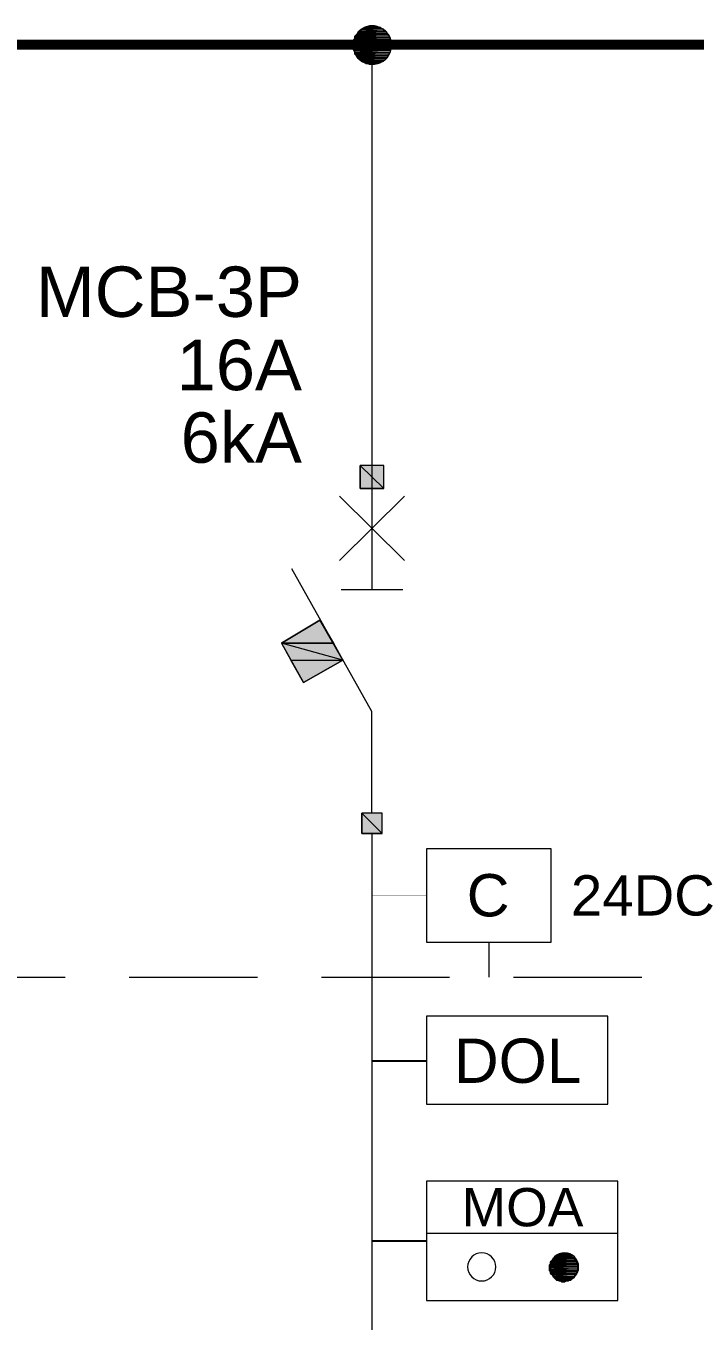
# Model space of a CAD drawing. Header units: millimetres. Extents: x -33055 to 42243, y -56860 to 24450.
# Drawn here: x -2890 to 428, y 8545 to 14967 of the extents above; entities that cross this region are included whole.
import ezdxf
from ezdxf.enums import TextEntityAlignment as Align

# ---------------------------------------------------------------- set-up
doc = ezdxf.new("R2010")
doc.units = ezdxf.units.MM
for name, color, linetype in [('E-BUSBAR', 7, 'Continuous'), ('E-CTRL', 7, 'Continuous'), ('E-LEADER', 7, 'Continuous'), ('E-SLD', 7, 'Continuous'), ('E-TEXT', 7, 'Continuous')]:
    doc.layers.add(name, color=color, linetype=linetype)
doc.styles.add('ARIAL', font='arial.ttf')

msp = doc.modelspace()

# ---------------------------------------------------------------- hatches: boundary and pattern name
at = {"layer": 'E-SLD'}
h = msp.add_hatch(color=7, dxfattribs=at)
h.dxf.hatch_style = 1
h.paths.add_polyline_path([(-1161.4, 14967), (-1186.8, 14967), (-1148.7, 14962.8), (-1161.4, 14967)])
h.paths.add_polyline_path([(-1186.8, 14967), (-1148.7, 14962.8), (-1191.1, 14962.8), (-1186.8, 14967)])
h = msp.add_hatch(color=7, dxfattribs=at)
h.dxf.hatch_style = 1
h.paths.add_polyline_path([(-1169.9, 14967), (-1161.4, 14967), (-1186.8, 14967), (-1169.9, 14967)])
h = msp.add_hatch(color=7, dxfattribs=at)
h.dxf.hatch_style = 1
h.paths.add_polyline_path([(-1081, 14899.3), (-1263, 14899.3), (-1081, 14890.8), (-1081, 14899.3)])
h.paths.add_polyline_path([(-1263, 14899.3), (-1081, 14890.8), (-1267.3, 14890.8), (-1263, 14899.3)])
h = msp.add_hatch(color=7, dxfattribs=at)
h.dxf.hatch_style = 1
h.paths.add_polyline_path([(-1085.2, 14907.8), (-1258.8, 14907.8), (-1081, 14899.3), (-1085.2, 14907.8)])
h.paths.add_polyline_path([(-1258.8, 14907.8), (-1081, 14899.3), (-1263, 14899.3), (-1258.8, 14907.8)])
h = msp.add_hatch(color=7, dxfattribs=at)
h.dxf.hatch_style = 1
h.paths.add_polyline_path([(-1093.7, 14924.7), (-1250.3, 14924.7), (-1089.5, 14916.2), (-1093.7, 14924.7)])
h.paths.add_polyline_path([(-1250.3, 14924.7), (-1089.5, 14916.2), (-1258.8, 14916.2), (-1250.3, 14924.7)])
h = msp.add_hatch(color=7, dxfattribs=at)
h.dxf.hatch_style = 1
h.paths.add_polyline_path([(-1089.5, 14916.2), (-1258.8, 14916.2), (-1085.2, 14907.8), (-1089.5, 14916.2)])
h.paths.add_polyline_path([(-1258.8, 14916.2), (-1085.2, 14907.8), (-1258.8, 14907.8), (-1258.8, 14916.2)])
h = msp.add_hatch(color=7, dxfattribs=at)
h.dxf.hatch_style = 1
h.paths.add_polyline_path([(-1097.9, 14928.9), (-1246.1, 14928.9), (-1093.7, 14924.7), (-1097.9, 14928.9)])
h.paths.add_polyline_path([(-1246.1, 14928.9), (-1093.7, 14924.7), (-1250.3, 14924.7), (-1246.1, 14928.9)])
h = msp.add_hatch(color=7, dxfattribs=at)
h.dxf.hatch_style = 1
h.paths.add_polyline_path([(-1102.2, 14937.4), (-1241.9, 14937.4), (-1097.9, 14928.9), (-1102.2, 14937.4)])
h.paths.add_polyline_path([(-1241.9, 14937.4), (-1097.9, 14928.9), (-1246.1, 14928.9), (-1241.9, 14937.4)])
h = msp.add_hatch(color=7, dxfattribs=at)
h.dxf.hatch_style = 1
h.paths.add_polyline_path([(-1110.6, 14941.6), (-1233.4, 14941.6), (-1102.2, 14937.4), (-1110.6, 14941.6)])
h.paths.add_polyline_path([(-1233.4, 14941.6), (-1102.2, 14937.4), (-1241.9, 14937.4), (-1233.4, 14941.6)])
h = msp.add_hatch(color=7, dxfattribs=at)
h.dxf.hatch_style = 1
h.paths.add_polyline_path([(-1119.1, 14950.1), (-1224.9, 14950.1), (-1110.6, 14941.6), (-1119.1, 14950.1)])
h.paths.add_polyline_path([(-1224.9, 14950.1), (-1110.6, 14941.6), (-1233.4, 14941.6), (-1224.9, 14950.1)])
h = msp.add_hatch(color=7, dxfattribs=at)
h.dxf.hatch_style = 1
h.paths.add_polyline_path([(-1127.6, 14954.3), (-1220.7, 14954.3), (-1119.1, 14950.1), (-1127.6, 14954.3)])
h.paths.add_polyline_path([(-1220.7, 14954.3), (-1119.1, 14950.1), (-1224.9, 14950.1), (-1220.7, 14954.3)])
h = msp.add_hatch(color=7, dxfattribs=at)
h.dxf.hatch_style = 1
h.paths.add_polyline_path([(-1131.8, 14958.6), (-1212.2, 14958.6), (-1127.6, 14954.3), (-1131.8, 14958.6)])
h.paths.add_polyline_path([(-1212.2, 14958.6), (-1127.6, 14954.3), (-1220.7, 14954.3), (-1212.2, 14958.6)])
h = msp.add_hatch(color=7, dxfattribs=at)
h.dxf.hatch_style = 1
h.paths.add_polyline_path([(-1144.5, 14962.8), (-1203.8, 14962.8), (-1131.8, 14958.6), (-1144.5, 14962.8)])
h.paths.add_polyline_path([(-1203.8, 14962.8), (-1131.8, 14958.6), (-1212.2, 14958.6), (-1203.8, 14962.8)])
h = msp.add_hatch(color=7, dxfattribs=at)
h.dxf.hatch_style = 1
h.paths.add_polyline_path([(-1148.7, 14962.8), (-1191.1, 14962.8), (-1144.5, 14962.8), (-1148.7, 14962.8)])
h.paths.add_polyline_path([(-1191.1, 14962.8), (-1144.5, 14962.8), (-1203.8, 14962.8), (-1191.1, 14962.8)])
h = msp.add_hatch(color=7, dxfattribs=at)
h.dxf.hatch_style = 1
h.paths.add_polyline_path([(-1081, 14890.8), (-1267.3, 14890.8), (-1076.8, 14882.4), (-1081, 14890.8)])
h.paths.add_polyline_path([(-1267.3, 14890.8), (-1076.8, 14882.4), (-1267.3, 14882.4), (-1267.3, 14890.8)])
h = msp.add_hatch(color=7, dxfattribs=at)
h.dxf.hatch_style = 1
h.paths.add_polyline_path([(-1076.8, 14882.4), (-1267.3, 14882.4), (-1076.8, 14869.7), (-1076.8, 14882.4)])
h.paths.add_polyline_path([(-1267.3, 14882.4), (-1076.8, 14869.7), (-1267.3, 14869.7), (-1267.3, 14882.4)])
h = msp.add_hatch(color=7, dxfattribs=at)
h.dxf.hatch_style = 1
h.paths.add_polyline_path([(-1076.8, 14869.7), (-1267.3, 14869.7), (-1076.8, 14861.2), (-1076.8, 14869.7)])
h.paths.add_polyline_path([(-1267.3, 14869.7), (-1076.8, 14861.2), (-1267.3, 14861.2), (-1267.3, 14869.7)])
h = msp.add_hatch(color=7, dxfattribs=at)
h.dxf.hatch_style = 1
h.paths.add_polyline_path([(-1076.8, 14861.2), (-1267.3, 14861.2), (-1081, 14852.7), (-1076.8, 14861.2)])
h.paths.add_polyline_path([(-1267.3, 14861.2), (-1081, 14852.7), (-1267.3, 14852.7), (-1267.3, 14861.2)])
h = msp.add_hatch(color=7, dxfattribs=at)
h.dxf.hatch_style = 1
h.paths.add_polyline_path([(-1081, 14852.7), (-1267.3, 14852.7), (-1081, 14844.3), (-1081, 14852.7)])
h.paths.add_polyline_path([(-1267.3, 14852.7), (-1081, 14844.3), (-1263, 14844.3), (-1267.3, 14852.7)])
h = msp.add_hatch(color=7, dxfattribs=at)
h.dxf.hatch_style = 1
h.paths.add_polyline_path([(-1081, 14844.3), (-1263, 14844.3), (-1085.2, 14835.8), (-1081, 14844.3)])
h.paths.add_polyline_path([(-1263, 14844.3), (-1085.2, 14835.8), (-1258.8, 14835.8), (-1263, 14844.3)])
h = msp.add_hatch(color=7, dxfattribs=at)
h.dxf.hatch_style = 1
h.paths.add_polyline_path([(-1085.2, 14835.8), (-1258.8, 14835.8), (-1089.5, 14827.3), (-1085.2, 14835.8)])
h.paths.add_polyline_path([(-1258.8, 14835.8), (-1089.5, 14827.3), (-1258.8, 14827.3), (-1258.8, 14835.8)])
h = msp.add_hatch(color=7, dxfattribs=at)
h.dxf.hatch_style = 1
h.paths.add_polyline_path([(-1089.5, 14827.3), (-1258.8, 14827.3), (-1093.7, 14818.9), (-1089.5, 14827.3)])
h.paths.add_polyline_path([(-1258.8, 14827.3), (-1093.7, 14818.9), (-1250.3, 14818.9), (-1258.8, 14827.3)])
h = msp.add_hatch(color=7, dxfattribs=at)
h.dxf.hatch_style = 1
h.paths.add_polyline_path([(-1093.7, 14818.9), (-1250.3, 14818.9), (-1097.9, 14810.4), (-1093.7, 14818.9)])
h.paths.add_polyline_path([(-1250.3, 14818.9), (-1097.9, 14810.4), (-1246.1, 14810.4), (-1250.3, 14818.9)])
h = msp.add_hatch(color=7, dxfattribs=at)
h.dxf.hatch_style = 1
h.paths.add_polyline_path([(-1097.9, 14810.4), (-1246.1, 14810.4), (-1102.2, 14806.2), (-1097.9, 14810.4)])
h.paths.add_polyline_path([(-1246.1, 14810.4), (-1102.2, 14806.2), (-1241.9, 14806.2), (-1246.1, 14810.4)])
h = msp.add_hatch(color=7, dxfattribs=at)
h.dxf.hatch_style = 1
h.paths.add_polyline_path([(-1102.2, 14806.2), (-1241.9, 14806.2), (-1110.6, 14797.7), (-1102.2, 14806.2)])
h.paths.add_polyline_path([(-1241.9, 14806.2), (-1110.6, 14797.7), (-1233.4, 14797.7), (-1241.9, 14806.2)])
h = msp.add_hatch(color=7, dxfattribs=at)
h.dxf.hatch_style = 1
h.paths.add_polyline_path([(-1110.6, 14797.7), (-1233.4, 14797.7), (-1119.1, 14793.5), (-1110.6, 14797.7)])
h.paths.add_polyline_path([(-1233.4, 14797.7), (-1119.1, 14793.5), (-1224.9, 14793.5), (-1233.4, 14797.7)])
h = msp.add_hatch(color=7, dxfattribs=at)
h.dxf.hatch_style = 1
h.paths.add_polyline_path([(-1119.1, 14793.5), (-1224.9, 14793.5), (-1127.6, 14789.2), (-1119.1, 14793.5)])
h.paths.add_polyline_path([(-1224.9, 14793.5), (-1127.6, 14789.2), (-1220.7, 14789.2), (-1224.9, 14793.5)])
h = msp.add_hatch(color=7, dxfattribs=at)
h.dxf.hatch_style = 1
h.paths.add_polyline_path([(-1127.6, 14789.2), (-1220.7, 14789.2), (-1131.8, 14785), (-1127.6, 14789.2)])
h.paths.add_polyline_path([(-1220.7, 14789.2), (-1131.8, 14785), (-1212.2, 14785), (-1220.7, 14789.2)])
h = msp.add_hatch(color=7, dxfattribs=at)
h.dxf.hatch_style = 1
h.paths.add_polyline_path([(-1131.8, 14785), (-1212.2, 14785), (-1144.5, 14780.8), (-1131.8, 14785)])
h.paths.add_polyline_path([(-1212.2, 14785), (-1144.5, 14780.8), (-1203.8, 14780.8), (-1212.2, 14785)])
h = msp.add_hatch(color=7, dxfattribs=at)
h.dxf.hatch_style = 1
h.paths.add_polyline_path([(-1144.5, 14780.8), (-1203.8, 14780.8), (-1148.7, 14780.8), (-1144.5, 14780.8)])
h.paths.add_polyline_path([(-1203.8, 14780.8), (-1148.7, 14780.8), (-1191.1, 14780.8), (-1203.8, 14780.8)])
h = msp.add_hatch(color=7, dxfattribs=at)
h.dxf.hatch_style = 1
h.paths.add_polyline_path([(-1191.1, 14780.8), (-1186.8, 14776.5), (-1161.4, 14776.5), (-1191.1, 14780.8)])
h.paths.add_polyline_path([(-1186.8, 14776.5), (-1161.4, 14776.5), (-1169.9, 14776.5), (-1186.8, 14776.5)])
h = msp.add_hatch(color=7, dxfattribs=at)
h.dxf.hatch_style = 1
h.paths.add_polyline_path([(-1191.1, 14780.8), (-1148.7, 14780.8), (-1161.4, 14776.5), (-1191.1, 14780.8)])
h = msp.add_hatch(color=7, dxfattribs=at)
h.dxf.hatch_style = 1
h.paths.add_polyline_path([(-1114.9, 12786.9), (-1233.4, 12786.9), (-1114.9, 12672.6), (-1114.9, 12786.9)])
h.paths.add_polyline_path([(-1233.4, 12786.9), (-1114.9, 12672.6), (-1233.4, 12672.6), (-1233.4, 12786.9)])
h = msp.add_hatch(color=7, dxfattribs=at)
h.dxf.hatch_style = 1
h.paths.add_polyline_path([(-1432.4, 12020.6), (-1364.6, 11906.3), (-1622.9, 11906.3), (-1432.4, 12020.6)])
h = msp.add_hatch(color=7, dxfattribs=at)
h.dxf.hatch_style = 1
h.paths.add_polyline_path([(-1622.9, 11906.3), (-1576.3, 11821.7), (-1318.1, 11821.7), (-1622.9, 11906.3)])
h.paths.add_polyline_path([(-1576.3, 11821.7), (-1318.1, 11821.7), (-1512.8, 11711.6), (-1576.3, 11821.7)])
h = msp.add_hatch(color=7, dxfattribs=at)
h.dxf.hatch_style = 1
h.paths.add_polyline_path([(-1622.9, 11906.3), (-1364.6, 11906.3), (-1318.1, 11821.7), (-1622.9, 11906.3)])
h = msp.add_hatch(color=7, dxfattribs=at)
h.dxf.hatch_style = 1
h.paths.add_polyline_path([(-1123.3, 11063.9), (-1224.9, 11063.9), (-1123.3, 10962.3), (-1123.3, 11063.9)])
h.paths.add_polyline_path([(-1224.9, 11063.9), (-1123.3, 10962.3), (-1224.9, 10962.3), (-1224.9, 11063.9)])
h = msp.add_hatch(color=7, dxfattribs=at)
h.dxf.hatch_style = 1
h.paths.add_polyline_path([(-179.3, 8862.6), (-268.2, 8862.6), (-170.8, 8858.3), (-179.3, 8862.6)])
h.paths.add_polyline_path([(-268.2, 8862.6), (-170.8, 8858.3), (-272.4, 8858.3), (-268.2, 8862.6)])
h = msp.add_hatch(color=7, dxfattribs=at)
h.dxf.hatch_style = 1
h.paths.add_polyline_path([(-183.5, 8866.8), (-264, 8866.8), (-179.3, 8862.6), (-183.5, 8866.8)])
h.paths.add_polyline_path([(-264, 8866.8), (-179.3, 8862.6), (-268.2, 8862.6), (-264, 8866.8)])
h = msp.add_hatch(color=7, dxfattribs=at)
h.dxf.hatch_style = 1
h.paths.add_polyline_path([(-187.8, 8871), (-259.7, 8871), (-183.5, 8866.8), (-187.8, 8871)])
h.paths.add_polyline_path([(-259.7, 8871), (-183.5, 8866.8), (-264, 8866.8), (-259.7, 8871)])
h = msp.add_hatch(color=7, dxfattribs=at)
h.dxf.hatch_style = 1
h.paths.add_polyline_path([(-196.2, 8875.3), (-251.3, 8875.3), (-187.8, 8871), (-196.2, 8875.3)])
h.paths.add_polyline_path([(-251.3, 8875.3), (-187.8, 8871), (-259.7, 8871), (-251.3, 8875.3)])
h = msp.add_hatch(color=7, dxfattribs=at)
h.dxf.hatch_style = 1
h.paths.add_polyline_path([(-200.5, 8875.3), (-247, 8875.3), (-196.2, 8875.3), (-200.5, 8875.3)])
h.paths.add_polyline_path([(-247, 8875.3), (-196.2, 8875.3), (-251.3, 8875.3), (-247, 8875.3)])
h = msp.add_hatch(color=7, dxfattribs=at)
h.dxf.hatch_style = 1
h.paths.add_polyline_path([(-208.9, 8879.5), (-238.6, 8879.5), (-200.5, 8875.3), (-208.9, 8879.5)])
h.paths.add_polyline_path([(-238.6, 8879.5), (-200.5, 8875.3), (-247, 8875.3), (-238.6, 8879.5)])
h = msp.add_hatch(color=7, dxfattribs=at)
h.dxf.hatch_style = 1
h.paths.add_polyline_path([(-217.4, 8879.5), (-234.3, 8879.5), (-208.9, 8879.5), (-217.4, 8879.5)])
h.paths.add_polyline_path([(-234.3, 8879.5), (-208.9, 8879.5), (-238.6, 8879.5), (-234.3, 8879.5)])
h = msp.add_hatch(color=7, dxfattribs=at)
h.dxf.hatch_style = 1
h.paths.add_polyline_path([(-221.6, 8879.5), (-217.4, 8879.5), (-234.3, 8879.5), (-221.6, 8879.5)])
h = msp.add_hatch(color=7, dxfattribs=at)
h.dxf.hatch_style = 1
h.paths.add_polyline_path([(-158.1, 8828.7), (-289.4, 8828.7), (-153.9, 8824.5), (-158.1, 8828.7)])
h.paths.add_polyline_path([(-289.4, 8828.7), (-153.9, 8824.5), (-293.6, 8824.5), (-289.4, 8828.7)])
h = msp.add_hatch(color=7, dxfattribs=at)
h.dxf.hatch_style = 1
h.paths.add_polyline_path([(-153.9, 8824.5), (-293.6, 8824.5), (-153.9, 8816), (-153.9, 8824.5)])
h.paths.add_polyline_path([(-293.6, 8824.5), (-153.9, 8816), (-293.6, 8816), (-293.6, 8824.5)])
h = msp.add_hatch(color=7, dxfattribs=at)
h.dxf.hatch_style = 1
h.paths.add_polyline_path([(-153.9, 8816), (-293.6, 8816), (-153.9, 8811.8), (-153.9, 8816)])
h.paths.add_polyline_path([(-293.6, 8816), (-153.9, 8811.8), (-293.6, 8811.8), (-293.6, 8816)])
h = msp.add_hatch(color=7, dxfattribs=at)
h.dxf.hatch_style = 1
h.paths.add_polyline_path([(-153.9, 8811.8), (-293.6, 8811.8), (-153.9, 8803.3), (-153.9, 8811.8)])
h.paths.add_polyline_path([(-293.6, 8811.8), (-153.9, 8803.3), (-293.6, 8803.3), (-293.6, 8811.8)])
h = msp.add_hatch(color=7, dxfattribs=at)
h.dxf.hatch_style = 1
h.paths.add_polyline_path([(-153.9, 8803.3), (-293.6, 8803.3), (-153.9, 8794.8), (-153.9, 8803.3)])
h.paths.add_polyline_path([(-293.6, 8803.3), (-153.9, 8794.8), (-293.6, 8794.8), (-293.6, 8803.3)])
h = msp.add_hatch(color=7, dxfattribs=at)
h.dxf.hatch_style = 1
h.paths.add_polyline_path([(-162.4, 8841.4), (-285.1, 8841.4), (-158.1, 8837.2), (-162.4, 8841.4)])
h.paths.add_polyline_path([(-285.1, 8841.4), (-158.1, 8837.2), (-289.4, 8837.2), (-285.1, 8841.4)])
h = msp.add_hatch(color=7, dxfattribs=at)
h.dxf.hatch_style = 1
h.paths.add_polyline_path([(-158.1, 8837.2), (-289.4, 8837.2), (-158.1, 8828.7), (-158.1, 8837.2)])
h.paths.add_polyline_path([(-289.4, 8837.2), (-158.1, 8828.7), (-289.4, 8828.7), (-289.4, 8837.2)])
h = msp.add_hatch(color=7, dxfattribs=at)
h.dxf.hatch_style = 1
h.paths.add_polyline_path([(-166.6, 8845.6), (-280.9, 8845.6), (-162.4, 8841.4), (-166.6, 8845.6)])
h.paths.add_polyline_path([(-280.9, 8845.6), (-162.4, 8841.4), (-285.1, 8841.4), (-280.9, 8845.6)])
h = msp.add_hatch(color=7, dxfattribs=at)
h.dxf.hatch_style = 1
h.paths.add_polyline_path([(-170.8, 8854.1), (-276.7, 8854.1), (-166.6, 8845.6), (-170.8, 8854.1)])
h.paths.add_polyline_path([(-276.7, 8854.1), (-166.6, 8845.6), (-280.9, 8845.6), (-276.7, 8854.1)])
h = msp.add_hatch(color=7, dxfattribs=at)
h.dxf.hatch_style = 1
h.paths.add_polyline_path([(-170.8, 8858.3), (-272.4, 8858.3), (-170.8, 8854.1), (-170.8, 8858.3)])
h.paths.add_polyline_path([(-272.4, 8858.3), (-170.8, 8854.1), (-276.7, 8854.1), (-272.4, 8858.3)])
h = msp.add_hatch(color=7, dxfattribs=at)
h.dxf.hatch_style = 1
h.paths.add_polyline_path([(-153.9, 8794.8), (-293.6, 8794.8), (-158.1, 8790.6), (-153.9, 8794.8)])
h.paths.add_polyline_path([(-293.6, 8794.8), (-158.1, 8790.6), (-289.4, 8790.6), (-293.6, 8794.8)])
h = msp.add_hatch(color=7, dxfattribs=at)
h.dxf.hatch_style = 1
h.paths.add_polyline_path([(-158.1, 8790.6), (-289.4, 8790.6), (-158.1, 8782.1), (-158.1, 8790.6)])
h.paths.add_polyline_path([(-289.4, 8790.6), (-158.1, 8782.1), (-289.4, 8782.1), (-289.4, 8790.6)])
h = msp.add_hatch(color=7, dxfattribs=at)
h.dxf.hatch_style = 1
h.paths.add_polyline_path([(-158.1, 8782.1), (-289.4, 8782.1), (-162.4, 8777.9), (-158.1, 8782.1)])
h.paths.add_polyline_path([(-289.4, 8782.1), (-162.4, 8777.9), (-285.1, 8777.9), (-289.4, 8782.1)])
h = msp.add_hatch(color=7, dxfattribs=at)
h.dxf.hatch_style = 1
h.paths.add_polyline_path([(-162.4, 8777.9), (-285.1, 8777.9), (-166.6, 8773.7), (-162.4, 8777.9)])
h.paths.add_polyline_path([(-285.1, 8777.9), (-166.6, 8773.7), (-280.9, 8773.7), (-285.1, 8777.9)])
h = msp.add_hatch(color=7, dxfattribs=at)
h.dxf.hatch_style = 1
h.paths.add_polyline_path([(-166.6, 8773.7), (-280.9, 8773.7), (-170.8, 8765.2), (-166.6, 8773.7)])
h.paths.add_polyline_path([(-280.9, 8773.7), (-170.8, 8765.2), (-276.7, 8765.2), (-280.9, 8773.7)])
h = msp.add_hatch(color=7, dxfattribs=at)
h.dxf.hatch_style = 1
h.paths.add_polyline_path([(-170.8, 8765.2), (-276.7, 8765.2), (-170.8, 8761), (-170.8, 8765.2)])
h.paths.add_polyline_path([(-276.7, 8765.2), (-170.8, 8761), (-272.4, 8761), (-276.7, 8765.2)])
h = msp.add_hatch(color=7, dxfattribs=at)
h.dxf.hatch_style = 1
h.paths.add_polyline_path([(-170.8, 8761), (-272.4, 8761), (-179.3, 8756.7), (-170.8, 8761)])
h.paths.add_polyline_path([(-272.4, 8761), (-179.3, 8756.7), (-268.2, 8756.7), (-272.4, 8761)])
h = msp.add_hatch(color=7, dxfattribs=at)
h.dxf.hatch_style = 1
h.paths.add_polyline_path([(-179.3, 8756.7), (-268.2, 8756.7), (-183.5, 8752.5), (-179.3, 8756.7)])
h.paths.add_polyline_path([(-268.2, 8756.7), (-183.5, 8752.5), (-264, 8752.5), (-268.2, 8756.7)])
h = msp.add_hatch(color=7, dxfattribs=at)
h.dxf.hatch_style = 1
h.paths.add_polyline_path([(-183.5, 8752.5), (-264, 8752.5), (-187.8, 8748.3), (-183.5, 8752.5)])
h.paths.add_polyline_path([(-264, 8752.5), (-187.8, 8748.3), (-259.7, 8748.3), (-264, 8752.5)])
h = msp.add_hatch(color=7, dxfattribs=at)
h.dxf.hatch_style = 1
h.paths.add_polyline_path([(-187.8, 8748.3), (-259.7, 8748.3), (-196.2, 8748.3), (-187.8, 8748.3)])
h.paths.add_polyline_path([(-259.7, 8748.3), (-196.2, 8748.3), (-251.3, 8748.3), (-259.7, 8748.3)])
h = msp.add_hatch(color=7, dxfattribs=at)
h.dxf.hatch_style = 1
h.paths.add_polyline_path([(-196.2, 8748.3), (-251.3, 8748.3), (-200.5, 8744), (-196.2, 8748.3)])
h.paths.add_polyline_path([(-251.3, 8748.3), (-200.5, 8744), (-247, 8744), (-251.3, 8748.3)])
h = msp.add_hatch(color=7, dxfattribs=at)
h.dxf.hatch_style = 1
h.paths.add_polyline_path([(-200.5, 8744), (-247, 8744), (-208.9, 8744), (-200.5, 8744)])
h.paths.add_polyline_path([(-247, 8744), (-208.9, 8744), (-238.6, 8744), (-247, 8744)])
h = msp.add_hatch(color=7, dxfattribs=at)
h.dxf.hatch_style = 1
h.paths.add_polyline_path([(-238.6, 8744), (-234.3, 8739.8), (-217.4, 8739.8), (-238.6, 8744)])
h.paths.add_polyline_path([(-234.3, 8739.8), (-217.4, 8739.8), (-221.6, 8739.8), (-234.3, 8739.8)])
h = msp.add_hatch(color=7, dxfattribs=at)
h.dxf.hatch_style = 1
h.paths.add_polyline_path([(-238.6, 8744), (-208.9, 8744), (-217.4, 8739.8), (-238.6, 8744)])

# ---------------------------------------------------------------- linework, layer by layer
at = {"layer": 'E-BUSBAR', "const_width": 50}
msp.add_lwpolyline([(-25283, 14874), (35929, 14874)], dxfattribs=at)
at = {"layer": 'E-CTRL', "color": 7, "lineweight": 0}
for p, q in [((-3329.5, 10250), (-2694.5, 10250)), ((-2377, 10250), (-1742, 10250)), ((-1424.5, 10250), (-789.5, 10250)), ((-472, 10250), (163, 10250))]:
    msp.add_line(p, q, dxfattribs=at)
at = {"layer": 'E-LEADER', "color": 253, "lineweight": 25, "true_color": 0x999999}
for p, q in [((-1174.1, 9836.2), (-903.2, 9836.2)), ((-1174.1, 8943), (-903.2, 8943))]:
    msp.add_line(p, q, dxfattribs=at)
at = {"layer": 'E-SLD', "color": 7, "lineweight": 0}
for p, q in [((-1174.1, 14873.9), (-1174.1, 12173)), ((-1335, 12634.5), (-1013.3, 12317)), ((-1013.3, 12634.5), (-1335, 12317)), ((-1326.5, 12173), (-1021.7, 12173)), ((-1174.1, 10962.3), (-1174.1, 8214.9)), ((-594.2, 10424.7), (-594.2, 10251.1)), ((-903.2, 8981.1), (45.1, 8981.1))]:
    msp.add_line(p, q, dxfattribs=at)
for points in [[(-1076.8, 14871.8), (-1078.7, 14891), (-1084.2, 14908.9), (-1093, 14925), (-1104.7, 14939.1), (-1118.8, 14950.8), (-1134.9, 14959.5), (-1152.8, 14965.1), (-1172, 14967), (-1191.2, 14965.1), (-1209.1, 14959.5), (-1225.3, 14950.8), (-1239.4, 14939.1), (-1251, 14925), (-1259.8, 14908.9), (-1265.3, 14891), (-1267.3, 14871.8), (-1265.3, 14852.6), (-1259.8, 14834.7), (-1251, 14818.5), (-1239.4, 14804.4), (-1225.3, 14792.8), (-1209.1, 14784), (-1191.2, 14778.5), (-1172, 14776.5), (-1152.8, 14778.5), (-1134.9, 14784), (-1118.8, 14792.8), (-1104.7, 14804.4), (-1093, 14818.5), (-1084.2, 14834.7), (-1078.7, 14852.6), (-1076.8, 14871.8)], [(-1186.8, 14967), (-1148.7, 14962.8), (-1191.1, 14962.8), (-1186.8, 14967)], [(-1169.9, 14967), (-1161.4, 14967), (-1186.8, 14967), (-1169.9, 14967)], [(-1161.4, 14967), (-1186.8, 14967), (-1148.7, 14962.8), (-1161.4, 14967)], [(-1263, 14899.3), (-1081, 14890.8), (-1267.3, 14890.8), (-1263, 14899.3)], [(-1258.8, 14907.8), (-1081, 14899.3), (-1263, 14899.3), (-1258.8, 14907.8)], [(-1081, 14899.3), (-1263, 14899.3), (-1081, 14890.8), (-1081, 14899.3)], [(-1250.3, 14924.7), (-1089.5, 14916.2), (-1258.8, 14916.2), (-1250.3, 14924.7)], [(-1089.5, 14916.2), (-1258.8, 14916.2), (-1085.2, 14907.8), (-1089.5, 14916.2)], [(-1258.8, 14916.2), (-1085.2, 14907.8), (-1258.8, 14907.8), (-1258.8, 14916.2)], [(-1085.2, 14907.8), (-1258.8, 14907.8), (-1081, 14899.3), (-1085.2, 14907.8)], [(-1246.1, 14928.9), (-1093.7, 14924.7), (-1250.3, 14924.7), (-1246.1, 14928.9)], [(-1093.7, 14924.7), (-1250.3, 14924.7), (-1089.5, 14916.2), (-1093.7, 14924.7)], [(-1241.9, 14937.4), (-1097.9, 14928.9), (-1246.1, 14928.9), (-1241.9, 14937.4)], [(-1097.9, 14928.9), (-1246.1, 14928.9), (-1093.7, 14924.7), (-1097.9, 14928.9)], [(-1233.4, 14941.6), (-1102.2, 14937.4), (-1241.9, 14937.4), (-1233.4, 14941.6)], [(-1102.2, 14937.4), (-1241.9, 14937.4), (-1097.9, 14928.9), (-1102.2, 14937.4)], [(-1224.9, 14950.1), (-1110.6, 14941.6), (-1233.4, 14941.6), (-1224.9, 14950.1)], [(-1110.6, 14941.6), (-1233.4, 14941.6), (-1102.2, 14937.4), (-1110.6, 14941.6)], [(-1220.7, 14954.3), (-1119.1, 14950.1), (-1224.9, 14950.1), (-1220.7, 14954.3)], [(-1119.1, 14950.1), (-1224.9, 14950.1), (-1110.6, 14941.6), (-1119.1, 14950.1)], [(-1212.2, 14958.6), (-1127.6, 14954.3), (-1220.7, 14954.3), (-1212.2, 14958.6)], [(-1127.6, 14954.3), (-1220.7, 14954.3), (-1119.1, 14950.1), (-1127.6, 14954.3)], [(-1203.8, 14962.8), (-1131.8, 14958.6), (-1212.2, 14958.6), (-1203.8, 14962.8)], [(-1131.8, 14958.6), (-1212.2, 14958.6), (-1127.6, 14954.3), (-1131.8, 14958.6)], [(-1191.1, 14962.8), (-1144.5, 14962.8), (-1203.8, 14962.8), (-1191.1, 14962.8)], [(-1144.5, 14962.8), (-1203.8, 14962.8), (-1131.8, 14958.6), (-1144.5, 14962.8)], [(-1148.7, 14962.8), (-1191.1, 14962.8), (-1144.5, 14962.8), (-1148.7, 14962.8)], [(-1081, 14890.8), (-1267.3, 14890.8), (-1076.8, 14882.4), (-1081, 14890.8)], [(-1267.3, 14890.8), (-1076.8, 14882.4), (-1267.3, 14882.4), (-1267.3, 14890.8)], [(-1076.8, 14882.4), (-1267.3, 14882.4), (-1076.8, 14869.7), (-1076.8, 14882.4)], [(-1267.3, 14882.4), (-1076.8, 14869.7), (-1267.3, 14869.7), (-1267.3, 14882.4)], [(-1076.8, 14869.7), (-1267.3, 14869.7), (-1076.8, 14861.2), (-1076.8, 14869.7)], [(-1267.3, 14869.7), (-1076.8, 14861.2), (-1267.3, 14861.2), (-1267.3, 14869.7)], [(-1076.8, 14861.2), (-1267.3, 14861.2), (-1081, 14852.7), (-1076.8, 14861.2)], [(-1267.3, 14861.2), (-1081, 14852.7), (-1267.3, 14852.7), (-1267.3, 14861.2)], [(-1081, 14852.7), (-1267.3, 14852.7), (-1081, 14844.3), (-1081, 14852.7)], [(-1267.3, 14852.7), (-1081, 14844.3), (-1263, 14844.3), (-1267.3, 14852.7)], [(-1081, 14844.3), (-1263, 14844.3), (-1085.2, 14835.8), (-1081, 14844.3)], [(-1263, 14844.3), (-1085.2, 14835.8), (-1258.8, 14835.8), (-1263, 14844.3)], [(-1085.2, 14835.8), (-1258.8, 14835.8), (-1089.5, 14827.3), (-1085.2, 14835.8)], [(-1258.8, 14835.8), (-1089.5, 14827.3), (-1258.8, 14827.3), (-1258.8, 14835.8)], [(-1089.5, 14827.3), (-1258.8, 14827.3), (-1093.7, 14818.9), (-1089.5, 14827.3)], [(-1258.8, 14827.3), (-1093.7, 14818.9), (-1250.3, 14818.9), (-1258.8, 14827.3)], [(-1093.7, 14818.9), (-1250.3, 14818.9), (-1097.9, 14810.4), (-1093.7, 14818.9)], [(-1250.3, 14818.9), (-1097.9, 14810.4), (-1246.1, 14810.4), (-1250.3, 14818.9)], [(-1097.9, 14810.4), (-1246.1, 14810.4), (-1102.2, 14806.2), (-1097.9, 14810.4)], [(-1246.1, 14810.4), (-1102.2, 14806.2), (-1241.9, 14806.2), (-1246.1, 14810.4)], [(-1102.2, 14806.2), (-1241.9, 14806.2), (-1110.6, 14797.7), (-1102.2, 14806.2)], [(-1241.9, 14806.2), (-1110.6, 14797.7), (-1233.4, 14797.7), (-1241.9, 14806.2)], [(-1110.6, 14797.7), (-1233.4, 14797.7), (-1119.1, 14793.5), (-1110.6, 14797.7)], [(-1233.4, 14797.7), (-1119.1, 14793.5), (-1224.9, 14793.5), (-1233.4, 14797.7)], [(-1119.1, 14793.5), (-1224.9, 14793.5), (-1127.6, 14789.2), (-1119.1, 14793.5)], [(-1224.9, 14793.5), (-1127.6, 14789.2), (-1220.7, 14789.2), (-1224.9, 14793.5)], [(-1127.6, 14789.2), (-1220.7, 14789.2), (-1131.8, 14785), (-1127.6, 14789.2)], [(-1220.7, 14789.2), (-1131.8, 14785), (-1212.2, 14785), (-1220.7, 14789.2)], [(-1131.8, 14785), (-1212.2, 14785), (-1144.5, 14780.8), (-1131.8, 14785)], [(-1212.2, 14785), (-1144.5, 14780.8), (-1203.8, 14780.8), (-1212.2, 14785)], [(-1144.5, 14780.8), (-1203.8, 14780.8), (-1148.7, 14780.8), (-1144.5, 14780.8)], [(-1203.8, 14780.8), (-1148.7, 14780.8), (-1191.1, 14780.8), (-1203.8, 14780.8)], [(-1191.1, 14780.8), (-1186.8, 14776.5), (-1161.4, 14776.5), (-1191.1, 14780.8)], [(-1191.1, 14780.8), (-1148.7, 14780.8), (-1161.4, 14776.5), (-1191.1, 14780.8)], [(-1186.8, 14776.5), (-1161.4, 14776.5), (-1169.9, 14776.5), (-1186.8, 14776.5)], [(-1233.4, 12786.9), (-1233.4, 12672.6), (-1114.9, 12672.6), (-1114.9, 12786.9), (-1233.4, 12786.9)], [(-1233.4, 12786.9), (-1233.4, 12672.6), (-1114.9, 12672.6), (-1114.9, 12786.9), (-1233.4, 12786.9)], [(-1114.9, 12786.9), (-1233.4, 12786.9), (-1114.9, 12672.6), (-1114.9, 12786.9)], [(-1233.4, 12786.9), (-1114.9, 12672.6), (-1233.4, 12672.6), (-1233.4, 12786.9)], [(-1174.1, 11063.9), (-1174.1, 11567.7), (-1572.1, 12274.6)], [(-1512.8, 11711.6), (-1318.1, 11821.7), (-1432.4, 12020.6), (-1622.9, 11906.3), (-1512.8, 11711.6)], [(-1432.4, 12020.6), (-1364.6, 11906.3), (-1622.9, 11906.3), (-1432.4, 12020.6)], [(-1622.9, 11906.3), (-1576.3, 11821.7), (-1318.1, 11821.7), (-1622.9, 11906.3)], [(-1622.9, 11906.3), (-1364.6, 11906.3), (-1318.1, 11821.7), (-1622.9, 11906.3)], [(-1576.3, 11821.7), (-1318.1, 11821.7), (-1512.8, 11711.6), (-1576.3, 11821.7)], [(-1224.9, 11063.9), (-1224.9, 10962.3), (-1123.3, 10962.3), (-1123.3, 11063.9), (-1224.9, 11063.9)], [(-1123.3, 11063.9), (-1224.9, 11063.9), (-1123.3, 10962.3), (-1123.3, 11063.9)], [(-1224.9, 11063.9), (-1123.3, 10962.3), (-1224.9, 10962.3), (-1224.9, 11063.9)], [(-903.2, 10886.1), (-903.2, 10424.7), (-285.1, 10424.7), (-285.1, 10886.1), (-903.2, 10886.1)], [(-903.2, 10056.4), (-903.2, 9620.3), (-5.7, 9620.3), (-5.7, 10056.4), (-903.2, 10056.4)], [(-903.2, 9239.3), (-903.2, 8646.7), (45.1, 8646.7), (45.1, 9239.3), (-903.2, 9239.3)], [(-560.3, 8813.9), (-561.7, 8828), (-565.8, 8841.1), (-572.2, 8852.9), (-580.8, 8863.3), (-591.1, 8871.8), (-603, 8878.2), (-616.1, 8882.3), (-630.1, 8883.7), (-644.2, 8882.3), (-657.3, 8878.2), (-669.2, 8871.8), (-679.5, 8863.3), (-688.1, 8852.9), (-694.5, 8841.1), (-698.6, 8828), (-700, 8813.9), (-698.6, 8799.8), (-694.5, 8786.7), (-688.1, 8774.8), (-679.5, 8764.5), (-669.2, 8756), (-657.3, 8749.5), (-644.2, 8745.5), (-630.1, 8744), (-616.1, 8745.5), (-603, 8749.5), (-591.1, 8756), (-580.8, 8764.5), (-572.2, 8774.8), (-565.8, 8786.7), (-561.7, 8799.8), (-560.3, 8813.9)], [(-149.7, 8813.9), (-151.1, 8828), (-155.1, 8841.1), (-161.6, 8852.9), (-170.1, 8863.3), (-180.5, 8871.8), (-192.3, 8878.2), (-205.4, 8882.3), (-219.5, 8883.7), (-233.6, 8882.3), (-246.7, 8878.2), (-258.6, 8871.8), (-268.9, 8863.3), (-277.4, 8852.9), (-283.9, 8841.1), (-287.9, 8828), (-289.4, 8813.9), (-287.9, 8799.8), (-283.9, 8786.7), (-277.4, 8774.8), (-268.9, 8764.5), (-258.6, 8756), (-246.7, 8749.5), (-233.6, 8745.5), (-219.5, 8744), (-205.4, 8745.5), (-192.3, 8749.5), (-180.5, 8756), (-170.1, 8764.5), (-161.6, 8774.8), (-155.1, 8786.7), (-151.1, 8799.8), (-149.7, 8813.9)], [(-268.2, 8862.6), (-170.8, 8858.3), (-272.4, 8858.3), (-268.2, 8862.6)], [(-264, 8866.8), (-179.3, 8862.6), (-268.2, 8862.6), (-264, 8866.8)], [(-179.3, 8862.6), (-268.2, 8862.6), (-170.8, 8858.3), (-179.3, 8862.6)], [(-259.7, 8871), (-183.5, 8866.8), (-264, 8866.8), (-259.7, 8871)], [(-183.5, 8866.8), (-264, 8866.8), (-179.3, 8862.6), (-183.5, 8866.8)], [(-251.3, 8875.3), (-187.8, 8871), (-259.7, 8871), (-251.3, 8875.3)], [(-187.8, 8871), (-259.7, 8871), (-183.5, 8866.8), (-187.8, 8871)], [(-247, 8875.3), (-196.2, 8875.3), (-251.3, 8875.3), (-247, 8875.3)], [(-196.2, 8875.3), (-251.3, 8875.3), (-187.8, 8871), (-196.2, 8875.3)], [(-238.6, 8879.5), (-200.5, 8875.3), (-247, 8875.3), (-238.6, 8879.5)], [(-200.5, 8875.3), (-247, 8875.3), (-196.2, 8875.3), (-200.5, 8875.3)], [(-234.3, 8879.5), (-208.9, 8879.5), (-238.6, 8879.5), (-234.3, 8879.5)], [(-208.9, 8879.5), (-238.6, 8879.5), (-200.5, 8875.3), (-208.9, 8879.5)], [(-221.6, 8879.5), (-217.4, 8879.5), (-234.3, 8879.5), (-221.6, 8879.5)], [(-217.4, 8879.5), (-234.3, 8879.5), (-208.9, 8879.5), (-217.4, 8879.5)], [(-289.4, 8828.7), (-153.9, 8824.5), (-293.6, 8824.5), (-289.4, 8828.7)], [(-153.9, 8824.5), (-293.6, 8824.5), (-153.9, 8816), (-153.9, 8824.5)], [(-293.6, 8824.5), (-153.9, 8816), (-293.6, 8816), (-293.6, 8824.5)], [(-153.9, 8816), (-293.6, 8816), (-153.9, 8811.8), (-153.9, 8816)], [(-293.6, 8816), (-153.9, 8811.8), (-293.6, 8811.8), (-293.6, 8816)], [(-153.9, 8811.8), (-293.6, 8811.8), (-153.9, 8803.3), (-153.9, 8811.8)], [(-293.6, 8811.8), (-153.9, 8803.3), (-293.6, 8803.3), (-293.6, 8811.8)], [(-153.9, 8803.3), (-293.6, 8803.3), (-153.9, 8794.8), (-153.9, 8803.3)], [(-293.6, 8803.3), (-153.9, 8794.8), (-293.6, 8794.8), (-293.6, 8803.3)], [(-285.1, 8841.4), (-158.1, 8837.2), (-289.4, 8837.2), (-285.1, 8841.4)], [(-158.1, 8837.2), (-289.4, 8837.2), (-158.1, 8828.7), (-158.1, 8837.2)], [(-289.4, 8837.2), (-158.1, 8828.7), (-289.4, 8828.7), (-289.4, 8837.2)], [(-158.1, 8828.7), (-289.4, 8828.7), (-153.9, 8824.5), (-158.1, 8828.7)], [(-280.9, 8845.6), (-162.4, 8841.4), (-285.1, 8841.4), (-280.9, 8845.6)], [(-162.4, 8841.4), (-285.1, 8841.4), (-158.1, 8837.2), (-162.4, 8841.4)], [(-276.7, 8854.1), (-166.6, 8845.6), (-280.9, 8845.6), (-276.7, 8854.1)], [(-166.6, 8845.6), (-280.9, 8845.6), (-162.4, 8841.4), (-166.6, 8845.6)], [(-272.4, 8858.3), (-170.8, 8854.1), (-276.7, 8854.1), (-272.4, 8858.3)], [(-170.8, 8854.1), (-276.7, 8854.1), (-166.6, 8845.6), (-170.8, 8854.1)], [(-170.8, 8858.3), (-272.4, 8858.3), (-170.8, 8854.1), (-170.8, 8858.3)], [(-153.9, 8794.8), (-293.6, 8794.8), (-158.1, 8790.6), (-153.9, 8794.8)], [(-293.6, 8794.8), (-158.1, 8790.6), (-289.4, 8790.6), (-293.6, 8794.8)], [(-158.1, 8790.6), (-289.4, 8790.6), (-158.1, 8782.1), (-158.1, 8790.6)], [(-289.4, 8790.6), (-158.1, 8782.1), (-289.4, 8782.1), (-289.4, 8790.6)], [(-158.1, 8782.1), (-289.4, 8782.1), (-162.4, 8777.9), (-158.1, 8782.1)], [(-289.4, 8782.1), (-162.4, 8777.9), (-285.1, 8777.9), (-289.4, 8782.1)], [(-162.4, 8777.9), (-285.1, 8777.9), (-166.6, 8773.7), (-162.4, 8777.9)], [(-285.1, 8777.9), (-166.6, 8773.7), (-280.9, 8773.7), (-285.1, 8777.9)], [(-166.6, 8773.7), (-280.9, 8773.7), (-170.8, 8765.2), (-166.6, 8773.7)], [(-280.9, 8773.7), (-170.8, 8765.2), (-276.7, 8765.2), (-280.9, 8773.7)], [(-170.8, 8765.2), (-276.7, 8765.2), (-170.8, 8761), (-170.8, 8765.2)], [(-276.7, 8765.2), (-170.8, 8761), (-272.4, 8761), (-276.7, 8765.2)], [(-170.8, 8761), (-272.4, 8761), (-179.3, 8756.7), (-170.8, 8761)], [(-272.4, 8761), (-179.3, 8756.7), (-268.2, 8756.7), (-272.4, 8761)], [(-179.3, 8756.7), (-268.2, 8756.7), (-183.5, 8752.5), (-179.3, 8756.7)], [(-268.2, 8756.7), (-183.5, 8752.5), (-264, 8752.5), (-268.2, 8756.7)], [(-183.5, 8752.5), (-264, 8752.5), (-187.8, 8748.3), (-183.5, 8752.5)], [(-264, 8752.5), (-187.8, 8748.3), (-259.7, 8748.3), (-264, 8752.5)], [(-187.8, 8748.3), (-259.7, 8748.3), (-196.2, 8748.3), (-187.8, 8748.3)], [(-259.7, 8748.3), (-196.2, 8748.3), (-251.3, 8748.3), (-259.7, 8748.3)], [(-196.2, 8748.3), (-251.3, 8748.3), (-200.5, 8744), (-196.2, 8748.3)], [(-251.3, 8748.3), (-200.5, 8744), (-247, 8744), (-251.3, 8748.3)], [(-200.5, 8744), (-247, 8744), (-208.9, 8744), (-200.5, 8744)], [(-247, 8744), (-208.9, 8744), (-238.6, 8744), (-247, 8744)], [(-238.6, 8744), (-234.3, 8739.8), (-217.4, 8739.8), (-238.6, 8744)], [(-238.6, 8744), (-208.9, 8744), (-217.4, 8739.8), (-238.6, 8744)], [(-234.3, 8739.8), (-217.4, 8739.8), (-221.6, 8739.8), (-234.3, 8739.8)]]:
    msp.add_lwpolyline(points, dxfattribs=at)
at = {"layer": 'E-SLD', "const_width": 1}
msp.add_lwpolyline([(-1175.2, 10655.7), (-903.2, 10655.7)], dxfattribs=at)

# ---------------------------------------------------------------- texts
at = {"layer": 'E-TEXT', "color": 7, "style": 'ARIAL'}
for s, p in [('MCB-3P', (-1521.3, 13524.2)), ('16A', (-1521.3, 13160.8)), ('6kA', (-1521.3, 12801))]:
    msp.add_text(s, height=249.81, dxfattribs=at).set_placement(p, align=Align.RIGHT)
for s, height, p in [('C', 209.9, (-704.2, 10551.7)), ('24DC', 199.8, (-187.8, 10555.9)), ('DOL', 219.73, (-767.7, 9726.2)), ('MOA', 189.71, (-729.6, 9015))]:
    msp.add_text(s, height=height, dxfattribs=at).set_placement(p)

doc.saveas('drawing.dxf')
